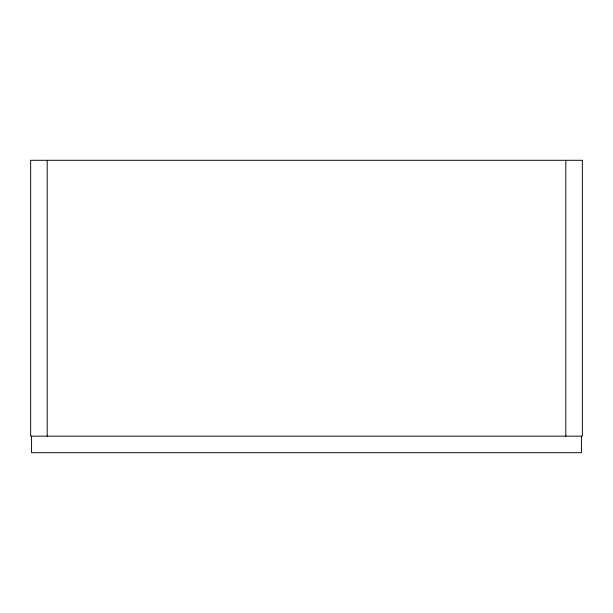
<?xml version="1.0" encoding="UTF-8"?>
<svg xmlns="http://www.w3.org/2000/svg" width="613" height="613" viewBox="0 0 613 613"><rect width="100%" height="100%" fill="white"/><g stroke="black" fill="none" stroke-linecap="round" stroke-linejoin="round"><path stroke-width="0.92" d="M581.43 436.15L581.43 452.7L31.57 452.7L31.57 436.15M565.799 160.299L565.799 436.15M47.201 160.299L47.201 436.15M582.35 160.299L30.65 160.299L30.65 436.15L582.35 436.15L582.35 160.299"/></g></svg>
